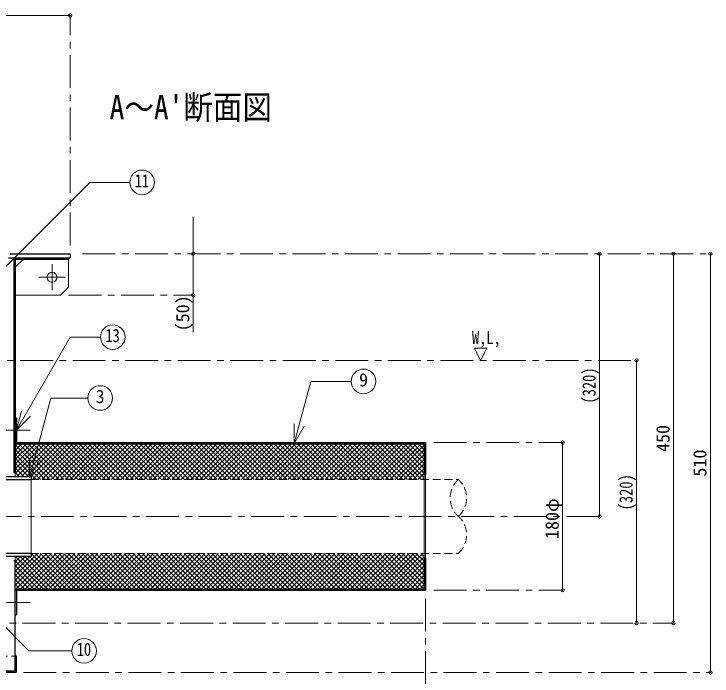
# Model space of a CAD drawing. Units: millimetres at full size, sheet at 1:8; details may follow other scales. Extents: x -1685 to 1555, y -1115 to 1133.
# Drawn here: x -596 to 254, y -705 to 101 of the extents above; entities that cross this region are included whole.
import ezdxf
from ezdxf.enums import TextEntityAlignment as Align

# ---------------------------------------------------------------- set-up
doc = ezdxf.new("R2010")
doc.units = ezdxf.units.MM
doc.header["$LTSCALE"] = 8
doc.header["$PDMODE"] = 32
doc.header["$PDSIZE"] = 4
doc.linetypes.add('CHAIN1', pattern=[8, 5, -1, 1, -1])
doc.linetypes.add('DASHED1', pattern=[1.8, 1.2, -0.6])
doc.layers.add('0-0_ﾚｲﾔ1', color=4, linetype='Continuous', lineweight=9)
doc.styles.add('ＭＳ ゴシック', font='')
doc.styles.get('ＭＳ ゴシック').set_extended_font_data('MS Gothic')

msp = doc.modelspace()

# ---------------------------------------------------------------- linework, layer by layer
at = {"layer": '0-0_ﾚｲﾔ1'}
for p, q in [((-1371.576, 99.018), (-527.576, 99.018)), ((-377.576, -286.582), (-377.576, -145.982)), ((117.424, -510.982), (117.424, -190.982)), ((207.424, -190.982), (207.424, -640.982)), ((252.424, -700.982), (252.424, -190.982)), ((-595.978, -195.982), (-595.604, -196.356)), ((162.424, -640.982), (162.424, -320.982)), ((-594.576, -458.812), (-558.346, -422.582)), ((-594.576, -453.155), (-564.003, -422.582)), ((-594.576, -447.498), (-569.66, -422.582)), ((-594.576, -441.841), (-575.317, -422.582)), ((-594.576, -436.184), (-580.974, -422.582)), ((-594.576, -430.527), (-586.631, -422.582)), ((-594.576, -424.871), (-592.287, -422.582)), ((-594.576, -423.657), (-552.252, -465.982)), ((-592.589, -462.482), (-552.689, -422.582)), ((-589.995, -422.582), (-546.595, -465.982)), ((-586.933, -462.482), (-547.033, -422.582)), ((-584.338, -422.582), (-540.938, -465.982)), ((-581.276, -462.482), (-541.376, -422.582)), ((-578.681, -422.582), (-535.281, -465.982)), ((-575.619, -462.482), (-535.719, -422.582)), ((-573.462, -465.982), (-530.062, -422.582)), ((-573.025, -422.582), (-529.625, -465.982)), ((-567.805, -465.982), (-524.405, -422.582)), ((-567.368, -422.582), (-523.968, -465.982)), ((-562.148, -465.982), (-518.748, -422.582)), ((-561.711, -422.582), (-518.311, -465.982)), ((-556.491, -465.982), (-513.091, -422.582)), ((-556.054, -422.582), (-512.654, -465.982)), ((-550.835, -465.982), (-507.435, -422.582)), ((-550.397, -422.582), (-506.997, -465.982)), ((-545.178, -465.982), (-501.778, -422.582)), ((-544.74, -422.582), (-501.34, -465.982)), ((-539.521, -465.982), (-496.121, -422.582)), ((-539.083, -422.582), (-495.683, -465.982)), ((-533.864, -465.982), (-490.464, -422.582)), ((-533.427, -422.582), (-490.027, -465.982)), ((-528.207, -465.982), (-484.807, -422.582)), ((-527.77, -422.582), (-484.37, -465.982)), ((-522.55, -465.982), (-479.15, -422.582)), ((-522.113, -422.582), (-478.713, -465.982)), ((-516.893, -465.982), (-473.493, -422.582)), ((-516.456, -422.582), (-473.056, -465.982)), ((-511.237, -465.982), (-467.837, -422.582)), ((-510.799, -422.582), (-467.399, -465.982)), ((-505.58, -465.982), (-462.18, -422.582)), ((-505.142, -422.582), (-461.742, -465.982)), ((-499.923, -465.982), (-456.523, -422.582)), ((-499.485, -422.582), (-456.085, -465.982)), ((-494.266, -465.982), (-450.866, -422.582)), ((-493.829, -422.582), (-450.429, -465.982)), ((-488.609, -465.982), (-445.209, -422.582)), ((-488.172, -422.582), (-444.772, -465.982)), ((-482.952, -465.982), (-439.552, -422.582)), ((-482.515, -422.582), (-439.115, -465.982)), ((-477.296, -465.982), (-433.896, -422.582)), ((-476.858, -422.582), (-433.458, -465.982)), ((-471.639, -465.982), (-428.239, -422.582)), ((-471.201, -422.582), (-427.801, -465.982)), ((-465.982, -465.982), (-422.582, -422.582)), ((-465.544, -422.582), (-422.144, -465.982)), ((-460.325, -465.982), (-416.925, -422.582)), ((-459.887, -422.582), (-416.487, -465.982)), ((-454.668, -465.982), (-411.268, -422.582)), ((-454.231, -422.582), (-410.831, -465.982)), ((-449.011, -465.982), (-405.611, -422.582)), ((-448.574, -422.582), (-405.174, -465.982)), ((-443.354, -465.982), (-399.954, -422.582)), ((-442.917, -422.582), (-399.517, -465.982)), ((-437.698, -465.982), (-394.298, -422.582)), ((-437.26, -422.582), (-393.86, -465.982)), ((-432.041, -465.982), (-388.641, -422.582)), ((-431.603, -422.582), (-388.203, -465.982)), ((-426.384, -465.982), (-382.984, -422.582)), ((-425.946, -422.582), (-382.546, -465.982)), ((-420.727, -465.982), (-377.327, -422.582)), ((-420.289, -422.582), (-376.889, -465.982)), ((-415.07, -465.982), (-371.67, -422.582)), ((-414.633, -422.582), (-371.233, -465.982)), ((-409.413, -465.982), (-366.013, -422.582)), ((-408.976, -422.582), (-365.576, -465.982)), ((-403.756, -465.982), (-360.356, -422.582)), ((-403.319, -422.582), (-359.919, -465.982)), ((-398.1, -465.982), (-354.7, -422.582)), ((-397.662, -422.582), (-354.262, -465.982)), ((-392.443, -465.982), (-349.043, -422.582)), ((-392.005, -422.582), (-348.605, -465.982)), ((-386.786, -465.982), (-343.386, -422.582)), ((-386.348, -422.582), (-342.948, -465.982)), ((-381.129, -465.982), (-337.729, -422.582)), ((-380.691, -422.582), (-337.291, -465.982)), ((-375.472, -465.982), (-332.072, -422.582)), ((-375.035, -422.582), (-331.635, -465.982)), ((-369.815, -465.982), (-326.415, -422.582)), ((-369.378, -422.582), (-325.978, -465.982)), ((-364.158, -465.982), (-320.758, -422.582)), ((-363.721, -422.582), (-320.321, -465.982)), ((-358.502, -465.982), (-315.102, -422.582)), ((-358.064, -422.582), (-314.664, -465.982)), ((-352.845, -465.982), (-309.445, -422.582)), ((-352.407, -422.582), (-309.007, -465.982)), ((-347.188, -465.982), (-303.788, -422.582)), ((-346.75, -422.582), (-303.35, -465.982)), ((-341.531, -465.982), (-298.131, -422.582)), ((-341.094, -422.582), (-297.694, -465.982)), ((-335.874, -465.982), (-292.474, -422.582)), ((-335.437, -422.582), (-292.037, -465.982)), ((-330.217, -465.982), (-286.817, -422.582)), ((-329.78, -422.582), (-286.38, -465.982)), ((-324.56, -465.982), (-281.16, -422.582)), ((-324.123, -422.582), (-280.723, -465.982)), ((-318.904, -465.982), (-275.504, -422.582)), ((-318.466, -422.582), (-275.066, -465.982)), ((-313.247, -465.982), (-269.847, -422.582)), ((-312.809, -422.582), (-269.409, -465.982)), ((-307.59, -465.982), (-264.19, -422.582)), ((-307.152, -422.582), (-263.752, -465.982)), ((-301.933, -465.982), (-258.533, -422.582)), ((-301.496, -422.582), (-258.096, -465.982)), ((-296.276, -465.982), (-252.876, -422.582)), ((-295.839, -422.582), (-252.439, -465.982)), ((-290.619, -465.982), (-247.219, -422.582)), ((-290.182, -422.582), (-246.782, -465.982)), ((-284.962, -465.982), (-241.562, -422.582)), ((-284.525, -422.582), (-241.125, -465.982)), ((-279.306, -465.982), (-235.906, -422.582)), ((-278.868, -422.582), (-235.468, -465.982)), ((-273.649, -465.982), (-230.249, -422.582)), ((-273.211, -422.582), (-229.811, -465.982)), ((-267.992, -465.982), (-224.592, -422.582)), ((-267.554, -422.582), (-224.154, -465.982)), ((-262.335, -465.982), (-218.935, -422.582)), ((-261.898, -422.582), (-218.498, -465.982)), ((-256.678, -465.982), (-213.278, -422.582)), ((-256.241, -422.582), (-212.841, -465.982)), ((-251.021, -465.982), (-207.621, -422.582)), ((-250.584, -422.582), (-207.184, -465.982)), ((-245.364, -465.982), (-201.964, -422.582)), ((-244.927, -422.582), (-201.527, -465.982)), ((-239.708, -465.982), (-196.308, -422.582)), ((-239.27, -422.582), (-195.87, -465.982)), ((-234.051, -465.982), (-190.651, -422.582)), ((-233.613, -422.582), (-190.213, -465.982)), ((-228.394, -465.982), (-184.994, -422.582)), ((-227.956, -422.582), (-184.556, -465.982)), ((-222.737, -465.982), (-179.337, -422.582)), ((-222.3, -422.582), (-178.9, -465.982)), ((-217.08, -465.982), (-173.68, -422.582)), ((-216.643, -422.582), (-173.243, -465.982)), ((-211.423, -465.982), (-168.023, -422.582)), ((-210.986, -422.582), (-167.586, -465.982)), ((-205.767, -465.982), (-162.367, -422.582)), ((-205.329, -422.582), (-161.929, -465.982)), ((-200.11, -465.982), (-156.71, -422.582)), ((-199.672, -422.582), (-156.272, -465.982)), ((-194.453, -465.982), (-151.053, -422.582)), ((-194.015, -422.582), (-150.615, -465.982)), ((-188.796, -465.982), (-145.396, -422.582)), ((-188.358, -422.582), (-144.958, -465.982)), ((-183.139, -465.982), (-139.739, -422.582)), ((-182.702, -422.582), (-139.302, -465.982)), ((-177.482, -465.982), (-134.082, -422.582)), ((-177.045, -422.582), (-133.645, -465.982)), ((-171.825, -465.982), (-128.425, -422.582)), ((-171.388, -422.582), (-127.988, -465.982)), ((-166.169, -465.982), (-122.769, -422.582)), ((-165.731, -422.582), (-122.331, -465.982)), ((-160.512, -465.982), (-117.112, -422.582)), ((-160.074, -422.582), (-116.674, -465.982)), ((-154.855, -465.982), (-111.455, -422.582)), ((-154.417, -422.582), (-111.017, -465.982)), ((-149.198, -465.982), (-105.798, -422.582)), ((-148.76, -422.582), (-105.36, -465.982)), ((-143.541, -465.982), (-100.141, -422.582)), ((-143.104, -422.582), (-99.704, -465.982)), ((-137.884, -465.982), (-96.176, -424.274)), ((-137.447, -422.582), (-96.176, -463.852)), ((-131.79, -422.582), (-96.176, -458.195)), ((-126.133, -422.582), (-96.176, -452.539)), ((-120.476, -422.582), (-96.176, -446.882)), ((-114.819, -422.582), (-96.176, -441.225)), ((-109.162, -422.582), (-96.176, -435.568)), ((-103.506, -422.582), (-96.176, -429.911)), ((-97.849, -422.582), (-96.176, -424.254)), ((72.424, -600.982), (72.424, -420.982)), ((-594.576, -429.314), (-557.909, -465.982)), ((-132.227, -465.982), (-96.176, -429.931)), ((-594.576, -434.971), (-563.566, -465.982)), ((-594.576, -440.628), (-569.223, -465.982)), ((-126.571, -465.982), (-96.176, -435.588)), ((-120.914, -465.982), (-96.176, -441.244)), ((-594.576, -446.285), (-578.379, -462.482)), ((-115.257, -465.982), (-96.176, -446.901)), ((-594.576, -451.942), (-584.036, -462.482)), ((-594.576, -457.599), (-589.693, -462.482)), ((-109.6, -465.982), (-96.176, -452.558)), ((-103.943, -465.982), (-96.176, -458.215)), ((-575.032, -465.829), (-574.879, -465.982)), ((-98.286, -465.982), (-96.176, -463.872)), ((-594.576, -594.576), (-555.982, -555.982)), ((-594.576, -588.919), (-561.639, -555.982)), ((-594.576, -583.263), (-567.296, -555.982)), ((-594.576, -577.606), (-576.452, -559.482)), ((-594.576, -571.949), (-582.109, -559.482)), ((-594.576, -566.292), (-587.766, -559.482)), ((-594.576, -560.635), (-593.423, -559.482)), ((-594.516, -559.482), (-554.616, -599.382)), ((-593.725, -599.382), (-550.325, -555.982)), ((-588.86, -559.482), (-548.96, -599.382)), ((-588.068, -599.382), (-544.668, -555.982)), ((-583.203, -559.482), (-543.303, -599.382)), ((-582.411, -599.382), (-539.011, -555.982)), ((-577.546, -559.482), (-537.646, -599.382)), ((-576.754, -599.382), (-533.354, -555.982)), ((-575.032, -558.062), (-572.952, -555.982)), ((-575.032, -556.338), (-531.989, -599.382)), ((-571.098, -599.382), (-527.698, -555.982)), ((-569.732, -555.982), (-526.332, -599.382)), ((-565.441, -599.382), (-522.041, -555.982)), ((-564.075, -555.982), (-520.675, -599.382)), ((-559.784, -599.382), (-516.384, -555.982)), ((-558.418, -555.982), (-515.018, -599.382)), ((-554.127, -599.382), (-510.727, -555.982)), ((-552.762, -555.982), (-509.362, -599.382)), ((-548.47, -599.382), (-505.07, -555.982)), ((-547.105, -555.982), (-503.705, -599.382)), ((-542.813, -599.382), (-499.413, -555.982)), ((-541.448, -555.982), (-498.048, -599.382)), ((-537.156, -599.382), (-493.756, -555.982)), ((-535.791, -555.982), (-492.391, -599.382)), ((-531.5, -599.382), (-488.1, -555.982)), ((-530.134, -555.982), (-486.734, -599.382)), ((-525.843, -599.382), (-482.443, -555.982)), ((-524.477, -555.982), (-481.077, -599.382)), ((-520.186, -599.382), (-476.786, -555.982)), ((-518.82, -555.982), (-475.42, -599.382)), ((-514.529, -599.382), (-471.129, -555.982)), ((-513.164, -555.982), (-469.764, -599.382)), ((-508.872, -599.382), (-465.472, -555.982)), ((-507.507, -555.982), (-464.107, -599.382)), ((-503.215, -599.382), (-459.815, -555.982)), ((-501.85, -555.982), (-458.45, -599.382)), ((-497.558, -599.382), (-454.158, -555.982)), ((-496.193, -555.982), (-452.793, -599.382)), ((-491.902, -599.382), (-448.502, -555.982)), ((-490.536, -555.982), (-447.136, -599.382)), ((-486.245, -599.382), (-442.845, -555.982)), ((-484.879, -555.982), (-441.479, -599.382)), ((-480.588, -599.382), (-437.188, -555.982)), ((-479.223, -555.982), (-435.823, -599.382)), ((-474.931, -599.382), (-431.531, -555.982)), ((-473.566, -555.982), (-430.166, -599.382)), ((-469.274, -599.382), (-425.874, -555.982)), ((-467.909, -555.982), (-424.509, -599.382)), ((-463.617, -599.382), (-420.217, -555.982)), ((-462.252, -555.982), (-418.852, -599.382)), ((-457.96, -599.382), (-414.56, -555.982)), ((-456.595, -555.982), (-413.195, -599.382)), ((-452.304, -599.382), (-408.904, -555.982)), ((-450.938, -555.982), (-407.538, -599.382)), ((-446.647, -599.382), (-403.247, -555.982)), ((-445.281, -555.982), (-401.881, -599.382)), ((-440.99, -599.382), (-397.59, -555.982)), ((-439.625, -555.982), (-396.225, -599.382)), ((-435.333, -599.382), (-391.933, -555.982)), ((-433.968, -555.982), (-390.568, -599.382)), ((-429.676, -599.382), (-386.276, -555.982)), ((-428.311, -555.982), (-384.911, -599.382)), ((-424.019, -599.382), (-380.619, -555.982)), ((-422.654, -555.982), (-379.254, -599.382)), ((-418.362, -599.382), (-374.962, -555.982)), ((-416.997, -555.982), (-373.597, -599.382)), ((-412.706, -599.382), (-369.306, -555.982)), ((-411.34, -555.982), (-367.94, -599.382)), ((-407.049, -599.382), (-363.649, -555.982)), ((-405.683, -555.982), (-362.283, -599.382)), ((-401.392, -599.382), (-357.992, -555.982)), ((-400.027, -555.982), (-356.627, -599.382)), ((-395.735, -599.382), (-352.335, -555.982)), ((-394.37, -555.982), (-350.97, -599.382)), ((-390.078, -599.382), (-346.678, -555.982)), ((-388.713, -555.982), (-345.313, -599.382)), ((-384.421, -599.382), (-341.021, -555.982)), ((-383.056, -555.982), (-339.656, -599.382)), ((-378.764, -599.382), (-335.364, -555.982)), ((-377.399, -555.982), (-333.999, -599.382)), ((-373.108, -599.382), (-329.708, -555.982)), ((-371.742, -555.982), (-328.342, -599.382)), ((-367.451, -599.382), (-324.051, -555.982)), ((-366.085, -555.982), (-322.685, -599.382)), ((-361.794, -599.382), (-318.394, -555.982)), ((-360.429, -555.982), (-317.029, -599.382)), ((-356.137, -599.382), (-312.737, -555.982)), ((-354.772, -555.982), (-311.372, -599.382)), ((-350.48, -599.382), (-307.08, -555.982)), ((-349.115, -555.982), (-305.715, -599.382)), ((-344.823, -599.382), (-301.423, -555.982)), ((-343.458, -555.982), (-300.058, -599.382)), ((-339.167, -599.382), (-295.767, -555.982)), ((-337.801, -555.982), (-294.401, -599.382)), ((-333.51, -599.382), (-290.11, -555.982)), ((-332.144, -555.982), (-288.744, -599.382)), ((-327.853, -599.382), (-284.453, -555.982)), ((-326.487, -555.982), (-283.087, -599.382)), ((-322.196, -599.382), (-278.796, -555.982)), ((-320.831, -555.982), (-277.431, -599.382)), ((-316.539, -599.382), (-273.139, -555.982)), ((-315.174, -555.982), (-271.774, -599.382)), ((-310.882, -599.382), (-267.482, -555.982)), ((-309.517, -555.982), (-266.117, -599.382)), ((-305.225, -599.382), (-261.825, -555.982)), ((-303.86, -555.982), (-260.46, -599.382)), ((-299.569, -599.382), (-256.169, -555.982)), ((-298.203, -555.982), (-254.803, -599.382)), ((-293.912, -599.382), (-250.512, -555.982)), ((-292.546, -555.982), (-249.146, -599.382)), ((-288.255, -599.382), (-244.855, -555.982)), ((-286.889, -555.982), (-243.489, -599.382)), ((-282.598, -599.382), (-239.198, -555.982)), ((-281.233, -555.982), (-237.833, -599.382)), ((-276.941, -599.382), (-233.541, -555.982)), ((-275.576, -555.982), (-232.176, -599.382)), ((-271.284, -599.382), (-227.884, -555.982)), ((-269.919, -555.982), (-226.519, -599.382)), ((-265.627, -599.382), (-222.227, -555.982)), ((-264.262, -555.982), (-220.862, -599.382)), ((-259.971, -599.382), (-216.571, -555.982)), ((-258.605, -555.982), (-215.205, -599.382)), ((-254.314, -599.382), (-210.914, -555.982)), ((-252.948, -555.982), (-209.548, -599.382)), ((-248.657, -599.382), (-205.257, -555.982)), ((-247.291, -555.982), (-203.891, -599.382)), ((-243, -599.382), (-199.6, -555.982)), ((-241.635, -555.982), (-198.235, -599.382)), ((-237.343, -599.382), (-193.943, -555.982)), ((-235.978, -555.982), (-192.578, -599.382)), ((-231.686, -599.382), (-188.286, -555.982)), ((-230.321, -555.982), (-186.921, -599.382)), ((-226.029, -599.382), (-182.629, -555.982)), ((-224.664, -555.982), (-181.264, -599.382)), ((-220.373, -599.382), (-176.973, -555.982)), ((-219.007, -555.982), (-175.607, -599.382)), ((-214.716, -599.382), (-171.316, -555.982)), ((-213.35, -555.982), (-169.95, -599.382)), ((-209.059, -599.382), (-165.659, -555.982)), ((-207.694, -555.982), (-164.294, -599.382)), ((-203.402, -599.382), (-160.002, -555.982)), ((-202.037, -555.982), (-158.637, -599.382)), ((-197.745, -599.382), (-154.345, -555.982)), ((-196.38, -555.982), (-152.98, -599.382)), ((-192.088, -599.382), (-148.688, -555.982)), ((-190.723, -555.982), (-147.323, -599.382)), ((-186.431, -599.382), (-143.031, -555.982)), ((-185.066, -555.982), (-141.666, -599.382)), ((-180.775, -599.382), (-137.375, -555.982)), ((-179.409, -555.982), (-136.009, -599.382)), ((-175.118, -599.382), (-131.718, -555.982)), ((-173.752, -555.982), (-130.352, -599.382)), ((-169.461, -599.382), (-126.061, -555.982)), ((-168.096, -555.982), (-124.696, -599.382)), ((-163.804, -599.382), (-120.404, -555.982)), ((-162.439, -555.982), (-119.039, -599.382)), ((-158.147, -599.382), (-114.747, -555.982)), ((-156.782, -555.982), (-113.382, -599.382)), ((-152.49, -599.382), (-109.09, -555.982)), ((-151.125, -555.982), (-107.725, -599.382)), ((-146.833, -599.382), (-103.433, -555.982)), ((-145.468, -555.982), (-102.068, -599.382)), ((-141.177, -599.382), (-97.777, -555.982)), ((-139.811, -555.982), (-96.411, -599.382)), ((-135.52, -599.382), (-96.176, -560.038)), ((-134.154, -555.982), (-96.176, -593.96)), ((-128.498, -555.982), (-96.176, -588.303)), ((-122.841, -555.982), (-96.176, -582.646)), ((-117.184, -555.982), (-96.176, -576.989)), ((-111.527, -555.982), (-96.176, -571.333)), ((-105.87, -555.982), (-96.176, -565.676)), ((-100.213, -555.982), (-96.176, -560.019)), ((-594.576, -565.079), (-560.273, -599.382)), ((-129.863, -599.382), (-96.176, -565.695)), ((-594.576, -570.736), (-565.93, -599.382)), ((-594.576, -576.393), (-571.587, -599.382)), ((-124.206, -599.382), (-96.176, -571.352)), ((-118.549, -599.382), (-96.176, -577.009)), ((-594.576, -582.049), (-577.244, -599.382)), ((-112.892, -599.382), (-96.176, -582.666)), ((-594.576, -587.706), (-582.901, -599.382)), ((-594.576, -593.363), (-588.558, -599.382)), ((-107.235, -599.382), (-96.176, -588.323)), ((-101.579, -599.382), (-96.176, -593.979)), ((-594.576, -599.02), (-594.214, -599.382))]:
    msp.add_line(p, q, dxfattribs=at)
at = {"layer": '0-0_ﾚｲﾔ1', "linetype": 'CHAIN1'}
for p, q in [((-527.576, -180.982), (-527.576, 99.018)), ((-512.576, -190.982), (252.424, -190.982)), ((-549.576, -235.582), (-549.576, -203.582)), ((-565.576, -219.582), (-533.576, -219.582)), ((-529.576, -241.582), (-377.576, -241.582)), ((-652.468, -320.982), (162.424, -320.982)), ((-616.132, -405.982), (-572.932, -405.982)), ((-84.576, -420.982), (72.424, -420.982)), ((-691.076, -510.982), (117.424, -510.982)), ((-84.576, -600.982), (72.424, -600.982)), ((-94.576, -610.982), (-94.576, -880.982)), ((-616.132, -615.982), (-572.932, -615.982)), ((-649.576, -640.982), (207.424, -640.982)), ((-584.576, -700.982), (252.424, -700.982))]:
    msp.add_line(p, q, dxfattribs=at)
at = {"layer": '0-0_ﾚｲﾔ1', "color": 7, "lineweight": 18}
for p, q in [((-670.255, -270.554), (-503.779, -104.077)), ((-503.779, -104.077), (-454.965, -104.077)), ((-584.576, -197.582), (-594.576, -207.582)), ((-529.576, -231.582), (-529.576, -197.582)), ((-529.576, -231.582), (-539.576, -241.582)), ((-539.576, -241.582), (-594.576, -241.582)), ((-35.076, -305.982), (-27.576, -320.982)), ((-35.076, -305.982), (-20.076, -305.982)), ((-27.576, -320.982), (-20.076, -305.982)), ((-592.932, -405.982), (-586.721, -382.8)), ((-592.932, -405.982), (-575.962, -389.011)), ((-254.556, -422.015), (-254.556, -398.015)), ((-254.556, -422.015), (-242.556, -401.231)), ((-577.214, -464.057), (-577.214, -440.057)), ((-577.214, -464.057), (-565.214, -443.273)), ((-594.576, -457.482), (-594.576, -462.482)), ((-575.032, -555.982), (-575.032, -465.982)), ((-96.176, -561.982), (-96.176, -459.982)), ((-94.576, -561.982), (-94.576, -459.982)), ((-728.87, -523.774), (-577.9, -674.743)), ((-594.576, -564.482), (-594.576, -559.482)), ((-525.645, -674.743), (-577.9, -674.743))]:
    msp.add_line(p, q, dxfattribs=at)
at = {"layer": '0-0_ﾚｲﾔ1', "color": 5, "lineweight": 25}
for p, q in [((-600.686, -190.982), (-527.576, -190.982)), ((-527.576, -190.982), (-527.576, -195.982)), ((-602.644, -195.982), (-527.576, -195.982)), ((-594.576, -198.382), (-594.576, -457.482)), ((-594.532, -420.982), (-94.576, -420.982)), ((-594.532, -422.582), (-96.176, -422.582)), ((-96.176, -420.982), (-96.176, -459.982)), ((-660.076, -465.982), (-575.032, -465.982)), ((-658.032, -462.482), (-575.032, -462.482)), ((-575.032, -462.482), (-575.032, -465.982)), ((-575.032, -555.982), (-660.032, -555.982)), ((-658.032, -559.482), (-575.032, -559.482)), ((-575.032, -555.982), (-575.032, -559.482)), ((-596.176, -564.482), (-594.576, -564.482)), ((-594.576, -698.582), (-594.576, -564.482)), ((-94.576, -561.982), (-94.576, -600.982)), ((-594.532, -599.382), (-96.176, -599.382)), ((-594.532, -600.982), (-94.576, -600.982)), ((-592.932, -600.982), (-592.932, -630.982)), ((-594.532, -630.982), (-592.932, -630.982)), ((-592.976, -680.982), (-594.576, -680.982)), ((-592.976, -699.382), (-592.976, -680.982)), ((-594.576, -700.982), (-1304.576, -700.982)), ((-595.376, -699.382), (-1303.776, -699.382))]:
    msp.add_line(p, q, dxfattribs=at)
at = {"layer": '0-0_ﾚｲﾔ1', "linetype": 'DASHED1'}
for p, q in [((-575.532, -465.982), (-54.62, -465.982)), ((-575.532, -555.982), (-54.62, -555.982)), ((-1304.576, -680.982), (-594.576, -680.982))]:
    msp.add_line(p, q, dxfattribs=at)
at = {"layer": '0-0_ﾚｲﾔ1', "color": 5, "lineweight": 25}
for points in [[(-596.176, -197.582), (-596.176, -457.482), (-594.576, -457.482)], [(-593.776, -197.582), (-529.576, -197.582), (-529.576, -195.982)], [(-594.532, -390.982), (-592.932, -390.982), (-592.932, -420.982)], [(-94.576, -420.982), (-94.576, -459.982), (-96.176, -459.982)], [(-94.576, -561.982), (-96.176, -561.982), (-96.176, -600.982)]]:
    msp.add_lwpolyline(points, dxfattribs=at)
at = {"layer": '0-0_ﾚｲﾔ1', "color": 7, "lineweight": 18}
for points in [[(-592.932, -405.982), (-527.431, -292.53), (-490.71, -292.53)], [(-254.556, -422.015), (-234.319, -346.488), (-185.185, -346.488)], [(-577.214, -464.057), (-551.141, -366.751), (-506.053, -366.751)]]:
    msp.add_lwpolyline(points, dxfattribs=at)
for centre, radius in [((-439.965, -104.077), 15), ((-549.576, -219.582), 6), ((-475.71, -292.53), 15), ((-170.185, -346.488), 15), ((-491.053, -366.751), 15), ((-510.645, -674.743), 15)]:
    msp.add_circle(centre, radius, dxfattribs=at)
at = {"layer": '0-0_ﾚｲﾔ1', "color": 5, "lineweight": 25}
for centre, radius, start, end in [((-594.576, -197.582), 1.6, 90, 180), ((-593.776, -198.382), 0.8, 90, 180), ((-596.176, -697.782), 1.6, 270, 0), ((-595.376, -698.582), 0.8, 270, 0), ((-594.576, -699.382), 1.6, 270, 0)]:
    msp.add_arc(centre, radius, start, end, dxfattribs=at)
at = {"layer": '0-0_ﾚｲﾔ1', "linetype": 'DASHED1'}
for centre, start, end in [((-34.308, -488.482), 132.07502, 227.92498), ((-74.933, -488.482), 312.07502, 47.92498), ((-74.933, -533.482), 312.07502, 47.92498)]:
    msp.add_arc(centre, 30.312, start, end, dxfattribs=at)
at = {"layer": '0-0_ﾚｲﾔ1', "color": 1}
for p in [(-527.576, 99.018), (-377.576, -190.982), (117.424, -190.982), (207.424, -190.982), (252.424, -190.982), (-377.576, -241.582), (162.424, -320.982), (72.424, -420.982), (117.424, -510.982), (72.424, -600.982), (162.424, -640.982), (207.424, -640.982), (252.424, -700.982)]:
    msp.add_point(p, dxfattribs=at)

# ---------------------------------------------------------------- texts
at = {"layer": '0-0_ﾚｲﾔ1', "color": 7, "style": 'ＭＳ ゴシック'}
for s, height, width, p in [("A～A'断面図", 29.33, 0.9, (-479.576, -35.982)), ('11', 16.13, 0.8, (-448.965, -115.077)), ('13', 16.13, 0.8, (-484.71, -303.53)), ('W,L,', 16.13, 0.8, (-38.076, -305.982)), ('10', 16.13, 0.8, (-519.645, -685.743))]:
    msp.add_text(s, height=height, dxfattribs=dict(at, width=width)).set_placement(p, align=Align.BOTTOM_LEFT)
for s, p in [('(50)', (-377.576, -285.582)), ('450', (207.424, -432.482)), ('510', (252.424, -462.482)), ('180φ', (72.424, -538.482))]:
    msp.add_text(s, height=16.13, rotation=90, dxfattribs=at).set_placement(p, align=Align.BOTTOM_LEFT)
for s, p in [('9', (-175.685, -357.488)), ('3', (-496.553, -377.751))]:
    msp.add_text(s, height=16.13, dxfattribs=at).set_placement(p, align=Align.BOTTOM_LEFT)
at = {"layer": '0-0_ﾚｲﾔ1', "color": 7, "style": 'ＭＳ ゴシック', "width": 0.8}
for p in [(117.424, -373.482), (162.424, -503.482)]:
    msp.add_text('(320)', height=16.13, rotation=90, dxfattribs=at).set_placement(p, align=Align.BOTTOM_LEFT)

doc.saveas('drawing.dxf')
